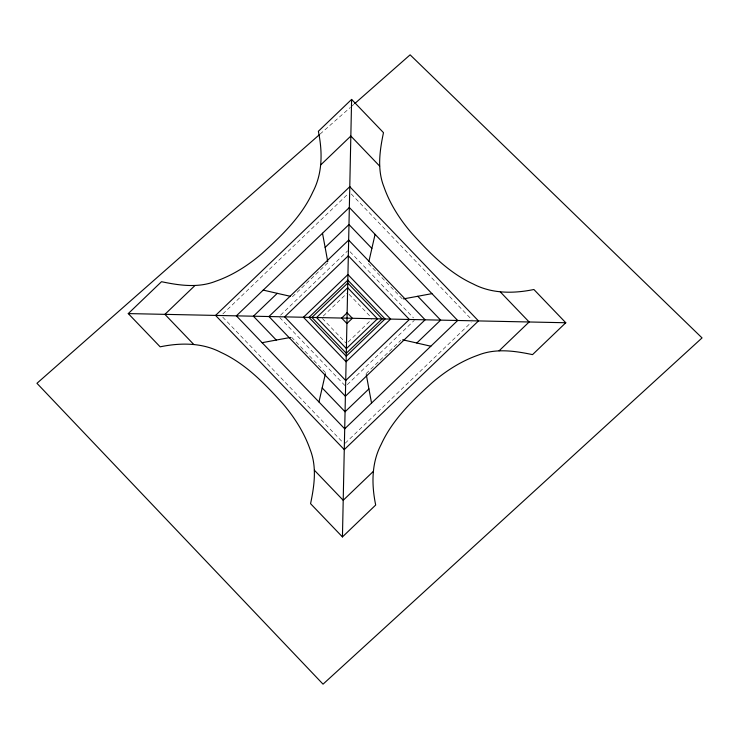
<?xml version="1.0" encoding="UTF-8"?>
<svg xmlns="http://www.w3.org/2000/svg" width="739" height="739" viewBox="0 0 739 739"><rect width="100%" height="100%" fill="white"/><g stroke="black" fill="none" stroke-linecap="round" stroke-linejoin="round"><path stroke-width="0.55" stroke-dasharray="3.69 2.77" d="M222.845 313.936L348.004 193.914M292.422 296.773L327.94 262.714M280.589 315.147L347.626 250.872M323.229 316.08L346.748 293.522M348.115 342.028L371.634 319.479M347.256 384.668L414.283 320.384M366.11 373.611L400.797 340.346M345.215 443.206L471.205 322.389M320.079 134.092L350.378 107.414M351.247 106.656L353.842 104.365M351.247 193.978L472.073 319.969M368.419 263.564L402.469 299.083M350.037 251.731L413.526 317.936M349.113 294.371L370.886 317.077M322.38 318.444L345.713 342.776M279.73 317.567L344.808 385.425M291.572 337.252L325.631 372.761M222.772 317.188L342.794 442.347"/><path stroke-width="1.11" d="M342.443 536.92L351.607 99.414L318.361 131.293C322.555 151.578 322.684 173.268 312.828 192.001C301.549 216.647 281.633 235.741 261.865 253.625C248.249 265.356 232.831 275.259 215.806 281.217C198.338 288.182 179.355 285.457 161.518 281.698L128.272 313.585L160.151 346.831C180.436 342.628 202.135 342.508 220.859 352.364C245.505 363.643 264.599 383.55 282.492 403.318C294.214 416.935 304.117 432.352 310.084 449.377C317.04 466.845 314.324 485.828 310.565 503.675L342.443 536.92L375.689 505.033C371.495 484.756 371.366 463.057 381.222 444.324C392.501 419.687 412.408 400.584 432.186 382.7C445.802 370.969 461.21 361.075 478.235 355.108C495.712 348.143 514.686 350.868 532.533 354.628L565.778 322.749L533.891 289.503C513.614 293.697 491.915 293.826 473.182 283.97C448.545 272.691 429.442 252.775 411.558 233.007C399.827 219.391 389.933 203.973 383.966 186.949C377.01 169.48 379.726 150.497 383.486 132.66L351.607 99.414M318.962 401.979L325.391 373.814M375.079 234.355L368.9 261.467M194.967 285.522L164.899 314.352L193.729 344.411M320.772 164.871L350.84 136.041L379.67 166.109M290.325 296.293L277.254 293.337L253.403 316.2L276.275 340.051L290.519 337.446M327.737 261.661L325.142 247.417L348.984 224.545L371.856 248.396M366.304 374.673L368.909 388.917L345.067 411.78L322.195 387.938M402.672 339.801L416.796 342.998L440.638 320.126L417.775 296.274L403.531 298.879M373.278 471.454L343.21 500.285L314.38 470.226M499.084 350.813L529.142 321.982L500.312 291.914M319.211 134.849L36.95 383.301L323.035 684.166L702.05 337.917L410.117 54.834L354.711 103.608M417.775 296.274L431.936 293.642M262.114 342.693L276.275 340.051M128.272 313.585L565.778 322.749M263.213 290.104L277.254 293.337M416.796 342.998L430.837 346.221M368.909 388.917L371.551 403.078M322.5 233.247L325.142 247.417M349.778 186.708L215.576 315.414L344.272 449.617L478.475 320.92L349.778 186.708M349.344 207.511L236.369 315.849L344.707 428.823L457.681 320.486L349.344 207.511M348.66 240.083L268.941 316.532L345.39 396.252L425.11 319.802L348.66 240.083M348.328 255.796L284.663 316.855L345.713 380.53L409.388 319.47L348.328 255.796M347.94 274.566L303.433 317.253L346.111 361.759L390.617 319.082L347.94 274.566M347.82 280.136L308.994 317.364L346.231 356.189L385.047 318.962L347.82 280.136M347.764 283.046L311.904 317.428L346.286 353.288L382.146 318.897L347.764 283.046M347.663 287.73L316.588 317.53L346.388 348.605L377.463 318.805L347.663 287.73M347.136 312.809L341.677 318.056L346.914 323.516L352.374 318.278L347.136 312.809"/></g></svg>
